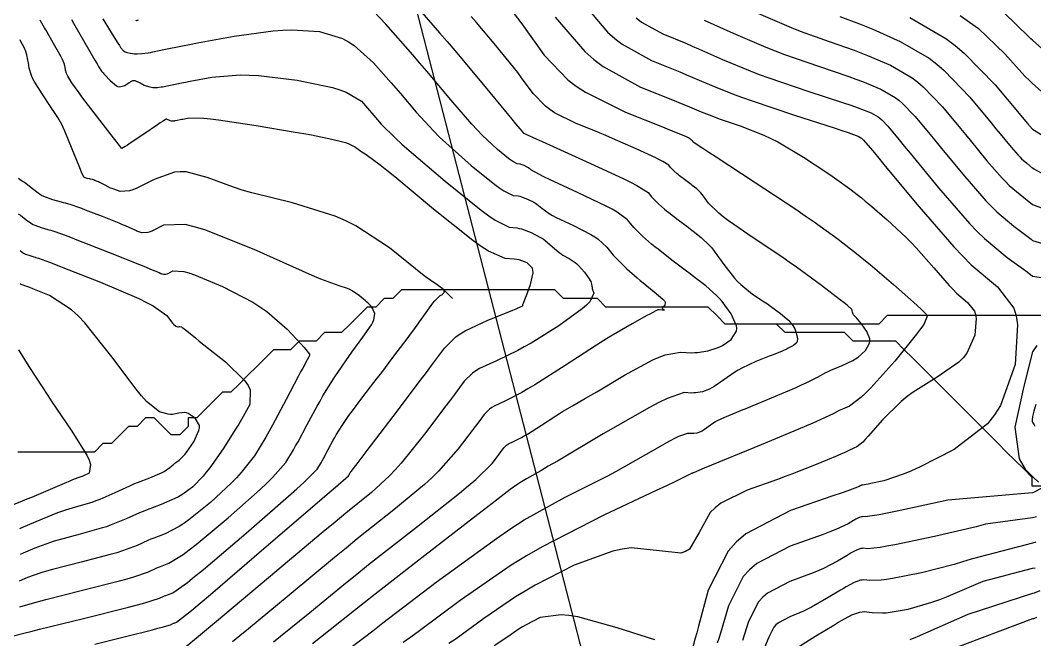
# Model space of a CAD drawing. Header units: metres. Extents: x 837117 to 838479, y 1189012 to 1191015.
# Drawn here: x 837881.3 to 838000.2, y 1190860.8 to 1190933.5 of the extents above; entities that cross this region are included whole.
import ezdxf

# ---------------------------------------------------------------- set-up
doc = ezdxf.new("R2010")
doc.units = ezdxf.units.M
doc.header["$LTSCALE"] = 0.3
for name, color, linetype in [('CORREDORVIA', 70, 'Continuous'), ('COTAS 10', 1, 'Continuous'), ('COTAS INT', 252, 'Continuous'), ('DRENAJE', 5, 'Continuous')]:
    doc.layers.add(name, color=color, linetype=linetype)

msp = doc.modelspace()

# ---------------------------------------------------------------- linework, layer by layer
at = {"layer": 'CORREDORVIA'}
msp.add_lwpolyline([(837910.68, 1191000.96), (838157.03, 1190996.19), (838237.17, 1190821.34), (838237, 1190602.88), (838240.03, 1190437.2), (838223.54, 1190366.27), (838212.2, 1190288.92), (838221.4, 1189997.88), (837954.54, 1189509.17), (837751.16, 1189231.38), (837593.19, 1189234.4), (837744.49, 1189686.61), (837750.28, 1189933.97), (837723.62, 1190051.52), (837726.09, 1190134.48), (837885.38, 1190229.43), (837983.18, 1190344.12), (837817.55, 1190502.19), (837798.03, 1190660.17), (837963.57, 1190795.98)], close=True, dxfattribs=at)
at = {"layer": 'COTAS 10'}
for points in [[(837938.49, 1190935.15), (837939.86, 1190933.39), (837940.3, 1190932.79), (837940.78, 1190932.14), (837942.72, 1190929.38), (837945.48, 1190926.49), (837946.46, 1190925.75), (837947.55, 1190925.04), (837952.25, 1190922.72), (837956.58, 1190920.98), (837957.43, 1190920.64), (837958.13, 1190920.36), (837959.38, 1190919.85), (837959.6, 1190919.75), (837959.64, 1190919.73), (837959.68, 1190919.71), (837959.74, 1190919.66), (837959.77, 1190919.64), (837959.77, 1190919.63), (837959.78, 1190919.63), (837959.81, 1190919.6), (837959.84, 1190919.57), (837959.85, 1190919.56), (837959.87, 1190919.55), (837959.92, 1190919.5), (837959.98, 1190919.46), (837960, 1190919.45), (837960.01, 1190919.44), (837960.06, 1190919.4), (837960.1, 1190919.36), (837960.12, 1190919.34), (837960.13, 1190919.32), (837960.19, 1190919.24), (837961.32, 1190918.47), (837962.01, 1190918.01), (837962.87, 1190917.45), (837967.34, 1190914.54), (837972.22, 1190911.32), (837973.34, 1190910.56), (837974.36, 1190909.86), (837977.2, 1190907.82), (837979.53, 1190905.99), (837980.22, 1190905.43), (837980.93, 1190904.84), (837983.67, 1190902.5), (837986.03, 1190900.42), (837986.5, 1190899.99), (837986.89, 1190899.63), (837987.66, 1190898.84), (837987.22, 1190897.8), (837986.86, 1190897.28), (837986.39, 1190896.65), (837983.82, 1190893.52), (837981.02, 1190890.39), (837980.41, 1190889.76), (837979.87, 1190889.24), (837978.51, 1190888.22), (837977.69, 1190887.88), (837977.49, 1190887.79), (837977.3, 1190887.7), (837976.7, 1190887.37), (837975.07, 1190886.61), (837974.23, 1190886.25), (837973.22, 1190885.82), (837968.17, 1190883.7), (837961.49, 1190880.94), (837960.24, 1190880.42), (837960.19, 1190880.4), (837960.17, 1190880.39), (837960.16, 1190880.39), (837960.12, 1190880.36), (837960.08, 1190880.33), (837960.08, 1190880.33), (837960.07, 1190880.32), (837960.04, 1190880.31), (837960.01, 1190880.31), (837960.01, 1190880.31), (837960, 1190880.31), (837959.97, 1190880.31), (837959.91, 1190880.29), (837959.88, 1190880.27), (837959.85, 1190880.25), (837959.67, 1190880.16), (837958.02, 1190879.36), (837957.05, 1190878.9), (837955.86, 1190878.34), (837949.71, 1190875.45), (837942.5, 1190871.74), (837940.64, 1190870.67), (837938.84, 1190869.57), (837932.86, 1190865.45), (837928.1, 1190861.88), (837927.08, 1190861.13), (837926.19, 1190860.5)], [(837966.13, 1190935.03), (837970.58, 1190933.09), (837971.69, 1190932.64), (837972.75, 1190932.22), (837976.13, 1190931), (837979.08, 1190929.97), (837979.87, 1190929.67), (837980.64, 1190929.37), (837983.34, 1190928.21), (837985.86, 1190926.73), (837986.53, 1190926.22), (837987.18, 1190925.67), (837989.43, 1190923.34), (837991.54, 1190920.78), (837992.11, 1190920.09), (837992.67, 1190919.41), (837994.64, 1190917.01), (837996.41, 1190914.98), (837996.85, 1190914.53), (837997.26, 1190914.12), (837998.55, 1190913.04), (838000, 1190911.87), (838004.07, 1190910.37)], [(837887.28, 1190933.56), (837887.53, 1190933.13), (837890.04, 1190928.81), (837890.28, 1190928.39), (837890.47, 1190928.06), (837890.79, 1190927.52), (837890.8, 1190927.5), (837890.8, 1190927.5), (837890.8, 1190927.49), (837890.81, 1190927.49), (837890.81, 1190927.48), (837890.82, 1190927.48), (837890.83, 1190927.49), (837890.84, 1190927.48), (837890.84, 1190927.48), (837890.99, 1190927.31), (837891.08, 1190927.21), (837891.2, 1190927.08), (837891.81, 1190926.4), (837892.55, 1190925.8), (837892.74, 1190925.72), (837892.92, 1190925.68), (837893.55, 1190925.84), (837894.05, 1190926.17), (837894.16, 1190926.24), (837894.25, 1190926.3), (837894.49, 1190926.42), (837894.7, 1190926.41), (837894.79, 1190926.39), (837894.89, 1190926.35), (837895.33, 1190926.13), (837895.81, 1190925.88), (837895.94, 1190925.83), (837896.06, 1190925.78), (837896.46, 1190925.67), (837896.83, 1190925.61), (837896.93, 1190925.6), (837897.03, 1190925.6), (837897.38, 1190925.61), (837897.81, 1190925.67), (837897.97, 1190925.69), (837898.15, 1190925.73), (837898.9, 1190925.88), (837900.17, 1190926.14), (837900.66, 1190926.23), (837901.22, 1190926.34), (837903.74, 1190926.8), (837907.05, 1190927.07), (837908.11, 1190927.05), (837909.22, 1190927), (837913.74, 1190926.46), (837917.88, 1190925.59), (837918.75, 1190925.33), (837919.51, 1190925.06), (837921.28, 1190924), (837922.24, 1190922.89), (837922.5, 1190922.59), (837922.75, 1190922.3), (837923.61, 1190921.28), (837925.27, 1190919.65), (837926.02, 1190918.97), (837926.89, 1190918.2), (837931.11, 1190914.6), (837935.33, 1190911.21), (837936.21, 1190910.56), (837936.96, 1190910.04), (837938.61, 1190909.23), (837939.52, 1190909.15), (837939.79, 1190909.08), (837940.07, 1190909.01), (837941.19, 1190908.59), (837942.3, 1190908.02), (837942.58, 1190907.84), (837942.84, 1190907.66), (837943.71, 1190906.93), (837944.49, 1190906.24), (837944.7, 1190906.08), (837944.91, 1190905.94), (837945.63, 1190905.53), (837946.34, 1190905.09), (837946.54, 1190904.92), (837946.73, 1190904.74), (837947.44, 1190903.93), (837947.99, 1190903.15), (837948.1, 1190902.98), (837948.18, 1190902.84), (837948.28, 1190902.54), (837948.3, 1190902.28), (837948.33, 1190902.17), (837948.36, 1190902.04), (837948.55, 1190901.46), (837948.07, 1190900.46), (837947.68, 1190900.07), (837947.18, 1190899.63), (837944.43, 1190897.65), (837941.2, 1190895.63), (837940.39, 1190895.17), (837939.61, 1190894.74), (837937.11, 1190893.56), (837935.15, 1190892.64), (837934.72, 1190892.38), (837934.33, 1190892.11), (837933.34, 1190891.15), (837932.21, 1190889.6), (837931.74, 1190888.97), (837931.2, 1190888.25), (837928.69, 1190884.95), (837925.94, 1190881.54), (837925.25, 1190880.76), (837924.59, 1190880.05), (837922.46, 1190878.1), (837919.44, 1190875.66), (837918.21, 1190874.64), (837916.82, 1190873.49), (837910.39, 1190868.1), (837904.3, 1190862.98), (837903.13, 1190861.99), (837902.17, 1190861.2), (837900.57, 1190859.88)], [(837881.28, 1190906.47), (837881.66, 1190906.18), (837881.78, 1190906.12), (837881.91, 1190906.05), (837882.41, 1190905.88), (837882.89, 1190905.74), (837883.01, 1190905.71), (837883.11, 1190905.68), (837883.43, 1190905.59), (837884.7, 1190905.11), (837885.41, 1190904.83), (837886.28, 1190904.49), (837890.7, 1190902.75), (837895.19, 1190900.84), (837896.1, 1190900.4), (837896.87, 1190899.99), (837898.45, 1190898.85), (837899.01, 1190898.1), (837899.13, 1190897.95), (837899.24, 1190897.83), (837899.54, 1190897.59), (837899.74, 1190897.54), (837899.79, 1190897.53), (837899.83, 1190897.53), (837899.97, 1190897.56), (837900.18, 1190897.52), (837900.26, 1190897.47), (837900.36, 1190897.41), (837900.8, 1190897.05), (837901.82, 1190896.22), (837902.27, 1190895.85), (837902.8, 1190895.43), (837905.34, 1190893.43), (837907.62, 1190891.21), (837907.99, 1190890.66), (837908.24, 1190890.13), (837908.19, 1190888.41), (837907.22, 1190886.67), (837906.9, 1190886.12), (837906.54, 1190885.54), (837905.06, 1190883.21), (837903.5, 1190881), (837903.1, 1190880.49), (837902.72, 1190880.02), (837901.47, 1190878.74), (837900.21, 1190877.82), (837899.82, 1190877.6), (837899.42, 1190877.38), (837897.82, 1190876.7), (837896.15, 1190876.07), (837895.7, 1190875.89), (837895.26, 1190875.71), (837893.7, 1190875), (837891.95, 1190874.29), (837891.38, 1190874.09), (837890.78, 1190873.9), (837888.31, 1190873.22), (837885.84, 1190872.56), (837885.25, 1190872.38), (837884.7, 1190872.21), (837883, 1190871.57), (837881.63, 1190870.99), (837881.28, 1190870.84)], [(838000.38, 1190872.27), (838000, 1190872.17), (837992.77, 1190870.29), (837991.79, 1190869.97), (837990.79, 1190869.66), (837986.95, 1190868.68), (837983.57, 1190868.01), (837982.86, 1190867.89), (837982.25, 1190867.81), (837980.9, 1190867.78), (837980.19, 1190867.84), (837980, 1190867.83), (837979.8, 1190867.8), (837979.08, 1190867.55), (837978.15, 1190867.05), (837977.82, 1190866.86), (837977.45, 1190866.64), (837975.84, 1190865.66), (837974.06, 1190864.64), (837973.59, 1190864.4), (837973.12, 1190864.18), (837971.51, 1190863.52), (837970.18, 1190862.83), (837969.9, 1190862.59), (837969.65, 1190862.32), (837969.06, 1190861.15), (837968.56, 1190859.91)]]:
    msp.add_lwpolyline(points, dxfattribs=at)
at = {"layer": 'COTAS INT'}
for points in [[(837910.96, 1190860.6), (837911.8, 1190861.24), (837915.22, 1190864.02), (837919.42, 1190867.47), (837920.74, 1190868.53), (837922.13, 1190869.64), (837927.73, 1190874.02), (837932.78, 1190878.01), (837933.82, 1190878.88), (837934.7, 1190879.63), (837936.6, 1190881.49), (837937.35, 1190882.48), (837937.52, 1190882.7), (837937.66, 1190882.89), (837938, 1190883.35), (837938.3, 1190883.64), (837938.41, 1190883.72), (837938.54, 1190883.8), (837939.13, 1190884.08), (837940.05, 1190884.54), (837940.38, 1190884.74), (837940.75, 1190884.96), (837942.39, 1190886.01), (837944.09, 1190887.11), (837944.5, 1190887.36), (837944.88, 1190887.6), (837946.03, 1190888.27), (837947.56, 1190889.15), (837948.18, 1190889.51), (837948.89, 1190889.92), (837952.14, 1190891.85), (837955.47, 1190893.64), (837956.22, 1190893.97), (837956.9, 1190894.23), (837958.72, 1190894.56), (837960.03, 1190894.49), (837960.37, 1190894.5), (837960.71, 1190894.52), (837961.89, 1190894.7), (837963.01, 1190895.06), (837963.31, 1190895.2), (837963.61, 1190895.35), (837964.66, 1190896.06), (837965.28, 1190897.01), (837965.31, 1190897.33), (837965.28, 1190897.66), (837964.66, 1190899.06), (837963.58, 1190900.49), (837963.26, 1190900.85), (837962.93, 1190901.2), (837961.68, 1190902.32), (837960.27, 1190903.4), (837959.84, 1190903.73), (837959.4, 1190904.06), (837957.69, 1190905.36), (837956.07, 1190906.62), (837955.68, 1190906.93), (837955.32, 1190907.23), (837954.26, 1190908.15), (837953.45, 1190908.95), (837953.25, 1190909.16), (837953.06, 1190909.36), (837952.47, 1190910.07), (837951.26, 1190910.98), (837950.69, 1190911.31), (837950, 1190911.68), (837946.64, 1190913.28), (837943.34, 1190914.8), (837942.69, 1190915.11), (837942.15, 1190915.38), (837941.16, 1190915.93), (837940.89, 1190916.16), (837940.8, 1190916.21), (837940.71, 1190916.27), (837940.37, 1190916.45), (837940.02, 1190916.58), (837939.93, 1190916.6), (837939.85, 1190916.62), (837939.57, 1190916.65), (837939.05, 1190916.9), (837938.82, 1190917.06), (837938.55, 1190917.26), (837937.23, 1190918.32), (837935.44, 1190920.01), (837934.86, 1190920.62), (837934.25, 1190921.28), (837931.77, 1190924.16), (837928.96, 1190927.5), (837928.14, 1190928.46), (837927.31, 1190929.42), (837924.16, 1190933.02), (837921.39, 1190936.01)], [(837927.31, 1190935.6), (837930.44, 1190932.02), (837931.33, 1190930.98), (837932.24, 1190929.92), (837935.6, 1190925.9), (837938.39, 1190922.54), (837938.93, 1190921.88), (837939.37, 1190921.35), (837940.12, 1190920.43), (837940.25, 1190920.29), (837940.29, 1190920.26), (837940.34, 1190920.23), (837940.56, 1190920.12), (837941.79, 1190919.57), (837942.49, 1190919.26), (837943.33, 1190918.88), (837947.66, 1190916.93), (837952, 1190914.91), (837952.86, 1190914.48), (837953.57, 1190914.11), (837954.9, 1190913.27), (837955.29, 1190912.79), (837955.42, 1190912.65), (837955.56, 1190912.51), (837956.11, 1190911.97), (837956.83, 1190911.34), (837957.07, 1190911.14), (837957.33, 1190910.93), (837958.44, 1190910.08), (837959.59, 1190909.2), (837959.89, 1190908.97), (837960.18, 1190908.75), (837961.14, 1190908.01), (837962.08, 1190907.11), (837962.37, 1190906.78), (837962.66, 1190906.42), (837963.79, 1190904.85), (837965.03, 1190903.23), (837965.39, 1190902.84), (837965.76, 1190902.48), (837967.15, 1190901.38), (837968.52, 1190900.46), (837968.89, 1190900.21), (837969.24, 1190899.96), (837970.44, 1190899.08), (837971.39, 1190898.28), (837971.58, 1190898.07), (837971.75, 1190897.89), (837972.12, 1190897.28), (837972.27, 1190896.77), (837972.31, 1190896.64), (837972.34, 1190896.52), (837972.41, 1190896.13), (837972.37, 1190895.79), (837972.33, 1190895.71), (837972.27, 1190895.62), (837971.94, 1190895.35), (837971.48, 1190895.09), (837971.34, 1190895.02), (837971.2, 1190894.95), (837970.61, 1190894.69), (837969.77, 1190894.34), (837969.45, 1190894.22), (837969.1, 1190894.07), (837967.55, 1190893.45), (837965.89, 1190892.68), (837965.47, 1190892.45), (837965.07, 1190892.22), (837963.77, 1190891.32), (837962.67, 1190890.53), (837962.39, 1190890.37), (837962.12, 1190890.22), (837961.28, 1190889.9), (837960.48, 1190889.79), (837960.25, 1190889.77), (837960.02, 1190889.76), (837959.14, 1190889.81), (837957.13, 1190889.12), (837956.18, 1190888.66), (837955.07, 1190888.07), (837949.63, 1190884.97), (837944.27, 1190881.79), (837943.2, 1190881.17), (837942.32, 1190880.65), (837940.64, 1190879.7), (837940.04, 1190879.37), (837939.85, 1190879.24), (837939.63, 1190879.09), (837938.74, 1190878.45), (837936.61, 1190876.81), (837935.62, 1190876.04), (837934.44, 1190875.13), (837928.74, 1190870.73), (837922.88, 1190866.17), (837921.6, 1190865.17), (837920.47, 1190864.27), (837917.64, 1190861.99), (837915.54, 1190860.37)], [(837947.41, 1190935.32), (837950.16, 1190932.09), (837951, 1190931.34), (837951.88, 1190930.67), (837955.32, 1190928.77), (837958.63, 1190927.43), (837959.42, 1190927.1), (837960.16, 1190926.79), (837962.37, 1190925.82), (837964.99, 1190924.78), (837965.98, 1190924.42), (837967.09, 1190924.03), (837972.07, 1190922.37), (837976.71, 1190920.86), (837977.61, 1190920.56), (837978.35, 1190920.31), (837979.61, 1190919.85), (837979.77, 1190919.75), (837979.8, 1190919.73), (837979.83, 1190919.71), (837979.92, 1190919.65), (837979.99, 1190919.58), (837980.02, 1190919.56), (837980.05, 1190919.54), (837980.17, 1190919.44), (837981.2, 1190918.22), (837981.81, 1190917.49), (837982.56, 1190916.58), (837986.41, 1190911.91), (837990.75, 1190906.91), (837991.81, 1190905.8), (837992.8, 1190904.81), (837995.86, 1190902.23), (837997.79, 1190899.73), (837998.07, 1190898.8), (837998.24, 1190897.75), (837997.95, 1190893.1), (837996.24, 1190888.31), (837995.52, 1190887.19), (837994.69, 1190886.15), (837990.8, 1190883.13), (837986.74, 1190881.08), (837985.8, 1190880.65), (837984.95, 1190880.29), (837982.54, 1190879.48), (837981.02, 1190879.15), (837980.73, 1190879.09), (837980.49, 1190879.04), (837980.08, 1190878.97), (837980.02, 1190878.98), (837980, 1190878.98), (837979.98, 1190878.98), (837979.92, 1190878.96), (837979.84, 1190878.91), (837979.82, 1190878.9), (837979.79, 1190878.88), (837979.65, 1190878.8), (837978.32, 1190878.3), (837977.54, 1190878.03), (837976.57, 1190877.69), (837971.59, 1190875.97), (837966.37, 1190873.25), (837965.25, 1190872.29), (837964.28, 1190871.23), (837961.95, 1190866.63), (837960.82, 1190862.44), (837960.61, 1190861.64), (837960.43, 1190861), (837960.14, 1190859.97)], [(838003.22, 1190928.25), (838000, 1190931.15), (837999.78, 1190931.32), (837997.88, 1190933.19), (837995.83, 1190935.13)], [(837890.96, 1190933.65), (837891.86, 1190932.17), (837892.72, 1190930.79), (837892.9, 1190930.52), (837893.05, 1190930.29), (837893.38, 1190929.88), (837893.6, 1190929.77), (837893.68, 1190929.75), (837893.78, 1190929.72), (837894.19, 1190929.63), (837894.68, 1190929.56), (837894.82, 1190929.55), (837894.97, 1190929.55), (837895.52, 1190929.57), (837896.27, 1190929.67), (837896.54, 1190929.72), (837896.83, 1190929.77), (837898.13, 1190930.04), (837900.29, 1190930.48), (837901.13, 1190930.64), (837902.07, 1190930.82), (837906.38, 1190931.61), (837910.95, 1190932.24), (837912.07, 1190932.32), (837913.12, 1190932.37), (837916.38, 1190932.17), (837919.08, 1190931.33), (837919.78, 1190930.96), (837920.45, 1190930.53), (837922.72, 1190928.51), (837924.78, 1190926.16), (837925.32, 1190925.52), (837925.85, 1190924.9), (837927.69, 1190922.72), (837929.76, 1190920.46), (837930.44, 1190919.79), (837931.17, 1190919.11), (837934.17, 1190916.46), (837936.94, 1190914.23), (837937.51, 1190913.81), (837938, 1190913.47), (837939.09, 1190912.94), (837939.68, 1190912.88), (837939.86, 1190912.84), (837940.05, 1190912.79), (837940.78, 1190912.52), (837941.51, 1190912.14), (837941.69, 1190912.03), (837941.87, 1190911.91), (837942.44, 1190911.43), (837943.32, 1190910.81), (837943.69, 1190910.6), (837944.12, 1190910.37), (837946.14, 1190909.41), (837948.19, 1190908.36), (837948.64, 1190908.09), (837949.03, 1190907.82), (837950.05, 1190906.88), (837950.82, 1190905.94), (837951.07, 1190905.66), (837951.34, 1190905.39), (837952.41, 1190904.34), (837953.61, 1190903.27), (837953.96, 1190902.97), (837954.31, 1190902.68), (837955.63, 1190901.64), (837956.65, 1190900.77), (837956.81, 1190900.58), (837956.91, 1190900.42), (837956.86, 1190900.02), (837956.59, 1190899.81), (837956.56, 1190899.76), (837956.56, 1190899.71), (837956.7, 1190899.58), (837956.84, 1190899.5), (837956.84, 1190899.49), (837956.81, 1190899.48), (837956.54, 1190899.49), (837956.2, 1190899.51), (837956.12, 1190899.51), (837956.06, 1190899.51), (837955.89, 1190899.46), (837955.38, 1190899.18), (837955.11, 1190899.03), (837954.77, 1190898.84), (837953.04, 1190897.89), (837950.55, 1190896.43), (837949.72, 1190895.92), (837948.84, 1190895.37), (837945.17, 1190892.99), (837941.63, 1190890.72), (837940.82, 1190890.24), (837940.1, 1190889.82), (837938.12, 1190888.82), (837936.85, 1190888.22), (837936.57, 1190888.05), (837936.32, 1190887.88), (837935.67, 1190887.25), (837934.93, 1190886.24), (837934.63, 1190885.83), (837934.28, 1190885.37), (837932.65, 1190883.22), (837930.32, 1190880.59), (837929.54, 1190879.82), (837928.69, 1190879.03), (837925.1, 1190876.06), (837920.78, 1190872.65), (837919.48, 1190871.59), (837918.12, 1190870.48), (837912.81, 1190866.06), (837908.05, 1190862.11), (837907.04, 1190861.29), (837906.17, 1190860.6)], [(837895.09, 1190933.49), (837895.04, 1190933.47), (837895, 1190933.45), (837894.91, 1190933.42), (837894.84, 1190933.5)], [(837920.1, 1190859.98), (837921.65, 1190861.15), (837922.61, 1190861.89), (837923.81, 1190862.8), (837930.07, 1190867.57), (837937.12, 1190872.72), (837938.81, 1190873.86), (837940.39, 1190874.89), (837945.17, 1190877.57), (837949.09, 1190879.5), (837950.12, 1190880.03), (837951.14, 1190880.58), (837954.65, 1190882.56), (837957.46, 1190884.16), (837958.03, 1190884.47), (837958.52, 1190884.71), (837959.56, 1190885.06), (837960.01, 1190885.04), (837960.13, 1190885.04), (837960.25, 1190885.05), (837960.66, 1190885.11), (837961.1, 1190885.27), (837961.23, 1190885.35), (837961.38, 1190885.43), (837961.95, 1190885.84), (837962.62, 1190886.3), (837962.82, 1190886.42), (837963.04, 1190886.54), (837963.9, 1190886.93), (837965.3, 1190887.51), (837965.85, 1190887.74), (837966.49, 1190888), (837969.39, 1190889.2), (837972.28, 1190890.43), (837972.9, 1190890.71), (837973.45, 1190890.96), (837974.78, 1190891.64), (837975.73, 1190892.16), (837976.03, 1190892.3), (837976.35, 1190892.45), (837977.65, 1190892.98), (837978.93, 1190893.59), (837979.24, 1190893.77), (837979.53, 1190893.97), (837980.39, 1190894.77), (837980.86, 1190895.63), (837980.9, 1190895.87), (837980.9, 1190896.11), (837980.55, 1190897), (837979.99, 1190897.78), (837979.86, 1190897.96), (837979.73, 1190898.12), (837979.33, 1190898.57), (837979.06, 1190898.87), (837979, 1190898.95), (837978.95, 1190899.02), (837978.87, 1190899.24), (837978.84, 1190899.41), (837978.83, 1190899.45), (837978.83, 1190899.48), (837978.8, 1190899.58), (837978.23, 1190900.06), (837977.89, 1190900.34), (837977.46, 1190900.67), (837975.23, 1190902.38), (837972.32, 1190904.51), (837971.46, 1190905.12), (837970.59, 1190905.73), (837967.24, 1190907.96), (837964.32, 1190909.96), (837963.7, 1190910.43), (837963.18, 1190910.85), (837961.99, 1190912.05), (837961.4, 1190912.87), (837961.24, 1190913.06), (837961.09, 1190913.23), (837960.6, 1190913.71), (837960.09, 1190914.09), (837959.94, 1190914.21), (837959.79, 1190914.33), (837959.18, 1190914.79), (837958.6, 1190915.24), (837958.46, 1190915.35), (837958.33, 1190915.46), (837957.96, 1190915.78), (837957.67, 1190916.07), (837957.6, 1190916.14), (837957.53, 1190916.21), (837957.32, 1190916.47), (837956.63, 1190916.91), (837956.25, 1190917.1), (837955.8, 1190917.33), (837953.52, 1190918.39), (837950.73, 1190919.62), (837949.96, 1190919.95), (837949.19, 1190920.28), (837946.4, 1190921.42), (837943.94, 1190922.64), (837943.38, 1190923), (837942.86, 1190923.39), (837941.42, 1190924.91), (837940.07, 1190926.75), (837939.62, 1190927.34), (837939.12, 1190927.97), (837937.04, 1190930.53), (837934.78, 1190933.22), (837934.17, 1190933.94)], [(837944.02, 1190933.86), (837947.47, 1190929.83), (837948.53, 1190928.9), (837949.64, 1190928.05), (837954.02, 1190925.65), (837957.96, 1190924.06), (837958.79, 1190923.73), (837959.5, 1190923.44), (837961.12, 1190922.75), (837962.36, 1190922.26), (837962.83, 1190922.09), (837963.35, 1190921.9), (837965.7, 1190921.12), (837968.49, 1190920.02), (837969.29, 1190919.63), (837970.1, 1190919.21), (837973.14, 1190917.41), (837975.87, 1190915.62), (837976.49, 1190915.2), (837977.05, 1190914.82), (837978.56, 1190913.73), (837979.92, 1190912.65), (837980.37, 1190912.27), (837980.86, 1190911.86), (837982.93, 1190910.09), (837985.17, 1190908.01), (837985.76, 1190907.41), (837986.35, 1190906.79), (837988.4, 1190904.45), (837990.22, 1190902.36), (837990.67, 1190901.89), (837991.08, 1190901.48), (837992.36, 1190900.4), (837993.17, 1190899.35), (837993.29, 1190898.96), (837993.36, 1190898.52), (837993.23, 1190896.57), (837992.3, 1190894.46), (837991.86, 1190893.91), (837991.34, 1190893.39), (837988.82, 1190891.64), (837985.98, 1190889.88), (837985.27, 1190889.35), (837984.59, 1190888.79), (837982.4, 1190886.61), (837980.72, 1190884.71), (837980.37, 1190884.33), (837980.07, 1190884.02), (837979.38, 1190883.45), (837979.03, 1190883.31), (837978.94, 1190883.27), (837978.86, 1190883.23), (837978.61, 1190883.1), (837977.89, 1190882.76), (837977.52, 1190882.6), (837977.06, 1190882.41), (837974.8, 1190881.46), (837971.85, 1190880.29), (837970.96, 1190879.96), (837970.06, 1190879.62), (837966.53, 1190878.37), (837963.42, 1190876.83), (837962.76, 1190876.31), (837962.19, 1190875.75), (837960.9, 1190873.39), (837959.76, 1190871.46), (837959.29, 1190871.18), (837958.75, 1190871), (837956.25, 1190871.27), (837952.93, 1190871.6), (837951.88, 1190871.46), (837950.77, 1190871.23), (837946.25, 1190869.57), (837941.65, 1190867.22), (837940.47, 1190866.54), (837939.35, 1190865.86), (837935.65, 1190863.32), (837932.4, 1190860.95), (837931.55, 1190860.38)], [(837953.5, 1190933.75), (837954.14, 1190933.26), (837956.62, 1190931.89), (837959.31, 1190930.78), (837960.06, 1190930.46), (837960.82, 1190930.14), (837963.62, 1190928.89), (837966.88, 1190927.54), (837967.94, 1190927.14), (837969.05, 1190926.73), (837973.62, 1190925.18), (837977.8, 1190923.8), (837978.67, 1190923.51), (837979.42, 1190923.25), (837981.07, 1190922.62), (837981.87, 1190922.15), (837982.09, 1190921.99), (837982.3, 1190921.81), (837983.02, 1190921.07), (837984.35, 1190919.45), (837984.94, 1190918.73), (837985.64, 1190917.89), (837988.96, 1190913.85), (837992.61, 1190909.66), (837993.51, 1190908.72), (837994.35, 1190907.89), (837997.01, 1190905.66), (837999.19, 1190904.1), (837999.74, 1190903.68), (838000, 1190903.48), (838004.69, 1190902.77)], [(837977.38, 1190933.91), (837979.71, 1190933.06), (837980.46, 1190932.75), (837981.25, 1190932.43), (837984.47, 1190931), (837987.85, 1190929.02), (837988.75, 1190928.34), (837989.63, 1190927.6), (837992.64, 1190924.47), (837995.14, 1190921.44), (837995.7, 1190920.77), (837996.19, 1190920.17), (837997.49, 1190918.6), (837998.32, 1190917.65), (837998.52, 1190917.43), (837998.71, 1190917.24), (837999.32, 1190916.73), (838000, 1190916.14)], [(837985.61, 1190933.79), (837989.81, 1190931.35), (837990.91, 1190930.53), (837991.98, 1190929.64), (837995.61, 1190925.9), (837998.41, 1190922.53), (837998.95, 1190921.89), (837999.4, 1190921.36), (838000, 1190920.71), (838007.51, 1190916.08)], [(837991.49, 1190934.03), (837992.61, 1190933.27), (837993.66, 1190932.5), (837996.74, 1190929.54), (837999.09, 1190926.93), (837999.67, 1190926.37), (838000, 1190926.08), (838005.09, 1190921.54)], [(837890.01, 1190860.33), (837893.61, 1190861.22), (837896.79, 1190862.01), (837897.41, 1190862.18), (837897.93, 1190862.31), (837898.91, 1190862.6), (837899.18, 1190862.73), (837899.25, 1190862.76), (837899.33, 1190862.79), (837899.62, 1190862.9), (837901.37, 1190864.28), (837902.37, 1190865.12), (837903.59, 1190866.15), (837909.86, 1190871.52), (837916.08, 1190876.87), (837917.27, 1190877.89), (837918.23, 1190878.72), (837919.76, 1190880.05), (837919.79, 1190880.1), (837919.8, 1190880.11), (837919.81, 1190880.13), (837919.84, 1190880.19), (837919.88, 1190880.26), (837919.89, 1190880.28), (837919.9, 1190880.3), (837919.94, 1190880.36), (837919.99, 1190880.44), (837920.02, 1190880.48), (837920.09, 1190880.57), (837920.89, 1190881.62), (837921.95, 1190883.02), (837925, 1190887.02), (837928.22, 1190891.27), (837928.92, 1190892.19), (837929.52, 1190893.01), (837931.01, 1190895.04), (837932.35, 1190896.35), (837932.87, 1190896.7), (837933.46, 1190897.05), (837936.1, 1190898.3), (837938.57, 1190899.3), (837939.05, 1190899.5), (837939.44, 1190899.66), (837940.11, 1190899.94), (837940.18, 1190899.99), (837940.19, 1190900), (837940.2, 1190900.01), (837940.21, 1190900.04), (837940.21, 1190900.06), (837940.21, 1190900.06), (837940.21, 1190900.07), (837940.21, 1190900.11), (837940.23, 1190900.17), (837940.24, 1190900.19), (837940.25, 1190900.21), (837940.29, 1190900.32), (837940.45, 1190900.74), (837940.53, 1190900.95), (837940.63, 1190901.21), (837941.12, 1190902.51), (837941.42, 1190903.87), (837941.4, 1190904.16), (837941.33, 1190904.42), (837940.72, 1190905.05), (837939.78, 1190905.37), (837939.5, 1190905.43), (837939.21, 1190905.47), (837938.14, 1190905.53), (837936.17, 1190906.4), (837935.32, 1190906.96), (837934.34, 1190907.66), (837929.73, 1190911.34), (837925.19, 1190915.11), (837924.27, 1190915.86), (837923.48, 1190916.49), (837921.84, 1190917.72), (837921.21, 1190918.11), (837921.05, 1190918.21), (837920.91, 1190918.31), (837920.47, 1190918.64), (837919.84, 1190918.96), (837919.58, 1190919.05), (837919.27, 1190919.15), (837917.83, 1190919.51), (837915.43, 1190919.99), (837914.52, 1190920.15), (837913.5, 1190920.33), (837908.93, 1190921.1), (837904.52, 1190921.76), (837903.6, 1190921.87), (837902.82, 1190921.95), (837901.1, 1190922), (837900.36, 1190921.86), (837900.19, 1190921.83), (837900.05, 1190921.8), (837899.68, 1190921.73), (837899.46, 1190921.68), (837899.41, 1190921.67), (837899.36, 1190921.66), (837899.23, 1190921.65), (837899.13, 1190921.64), (837899.07, 1190921.65), (837898.96, 1190921.66), (837898.84, 1190921.7), (837898.81, 1190921.71), (837898.77, 1190921.73), (837898.63, 1190921.8), (837898.5, 1190921.86), (837898.47, 1190921.87), (837898.45, 1190921.88), (837898.38, 1190921.88), (837897.96, 1190921.6), (837897.7, 1190921.44), (837897.39, 1190921.23), (837895.78, 1190920.14), (837894.16, 1190919.06), (837893.85, 1190918.85), (837893.6, 1190918.69), (837893.19, 1190918.45), (837892.78, 1190918.98), (837892.52, 1190919.3), (837892.21, 1190919.7), (837890.6, 1190921.77), (837888.88, 1190924.01), (837888.5, 1190924.51), (837888.17, 1190924.96), (837887.33, 1190926.16), (837886.87, 1190926.91), (837886.78, 1190927.08), (837886.71, 1190927.23), (837886.57, 1190927.65), (837886.53, 1190927.97), (837886.52, 1190928.05), (837886.5, 1190928.13), (837886.44, 1190928.42), (837886.2, 1190928.95), (837886.08, 1190929.19), (837885.94, 1190929.46), (837885.19, 1190930.77), (837884.43, 1190932.08), (837884.27, 1190932.36), (837884.13, 1190932.6), (837883.82, 1190933.14), (837883.66, 1190933.42), (837883.62, 1190933.48)], [(837961.49, 1190933.49), (837964.87, 1190931.96), (837968.73, 1190930.31), (837969.81, 1190929.89), (837970.9, 1190929.47), (837974.88, 1190928.09), (837978.44, 1190926.89), (837979.27, 1190926.59), (837980.03, 1190926.31), (837982.2, 1190925.42), (837983.87, 1190924.44), (837984.31, 1190924.11), (837984.74, 1190923.74), (837986.22, 1190922.2), (837987.95, 1190920.11), (837988.53, 1190919.41), (837989.16, 1190918.65), (837991.8, 1190915.43), (837994.51, 1190912.32), (837995.18, 1190911.63), (837995.81, 1190911), (837997.78, 1190909.35), (837999.83, 1190907.8), (838000, 1190907.65), (838005.47, 1190906.01)], [(837880.32, 1190861.24), (837881.7, 1190861.6), (837882.51, 1190861.81), (837883.52, 1190862.06), (837888.69, 1190863.34), (837893.96, 1190864.66), (837895.01, 1190864.94), (837895.89, 1190865.17), (837897.6, 1190865.7), (837898.2, 1190865.97), (837898.36, 1190866.04), (837898.54, 1190866.11), (837899.17, 1190866.35), (837900.88, 1190867.56), (837901.73, 1190868.24), (837902.75, 1190869.07), (837907.77, 1190873.32), (837912.74, 1190877.66), (837913.73, 1190878.54), (837914.55, 1190879.29), (837916.08, 1190880.84), (837916.55, 1190881.59), (837916.69, 1190881.83), (837916.83, 1190882.09), (837917.38, 1190883.13), (837917.99, 1190884.25), (837918.16, 1190884.55), (837918.34, 1190884.86), (837919.02, 1190885.95), (837919.82, 1190887.12), (837920.08, 1190887.48), (837920.35, 1190887.85), (837921.46, 1190889.32), (837922.76, 1190891), (837923.15, 1190891.51), (837923.55, 1190892.03), (837925.1, 1190894.07), (837926.64, 1190896.12), (837927.04, 1190896.66), (837927.42, 1190897.18), (837928.68, 1190898.94), (837929.68, 1190900.3), (837929.89, 1190900.57), (837930.08, 1190900.79), (837930.54, 1190901.21), (837930.79, 1190901.34), (837930.84, 1190901.39), (837930.89, 1190901.43), (837931.02, 1190901.61), (837930.94, 1190901.85), (837930.86, 1190901.94), (837930.75, 1190902.03), (837930.15, 1190902.44), (837928.82, 1190903.38), (837928.26, 1190903.81), (837927.61, 1190904.32), (837924.57, 1190906.78), (837920.65, 1190909.38), (837919.45, 1190909.98), (837918.19, 1190910.52), (837913.2, 1190912.06), (837908.44, 1190913.25), (837907.31, 1190913.57), (837906.27, 1190913.89), (837903.21, 1190915.05), (837900.73, 1190915.7), (837900.05, 1190915.72), (837899.38, 1190915.65), (837897, 1190914.81), (837894.96, 1190913.79), (837894.5, 1190913.61), (837894.09, 1190913.48), (837893.01, 1190913.41), (837892.26, 1190913.66), (837892.06, 1190913.74), (837891.87, 1190913.81), (837891.22, 1190914.13), (837890.68, 1190914.41), (837890.57, 1190914.47), (837890.47, 1190914.52), (837890.23, 1190914.63), (837890.07, 1190914.69), (837890.02, 1190914.71), (837889.97, 1190914.72), (837889.74, 1190914.79), (837889.5, 1190914.86), (837889.43, 1190914.88), (837889.36, 1190914.89), (837889.13, 1190914.94), (837888.92, 1190914.99), (837888.88, 1190915.01), (837888.83, 1190915.03), (837888.73, 1190915.1), (837888.47, 1190915.66), (837888.34, 1190915.98), (837888.18, 1190916.37), (837887.38, 1190918.38), (837886.52, 1190920.46), (837886.33, 1190920.89), (837886.16, 1190921.26), (837885.7, 1190922.09), (837885.21, 1190922.77), (837885.02, 1190923.05), (837884.81, 1190923.37), (837883.83, 1190924.84), (837882.92, 1190926.35), (837882.73, 1190926.7), (837882.58, 1190927.01), (837882.31, 1190927.86), (837882.23, 1190928.49), (837882.2, 1190928.66), (837882.17, 1190928.82), (837882.04, 1190929.41), (837881.88, 1190929.95), (837881.83, 1190930.08), (837881.78, 1190930.22), (837881.56, 1190930.65), (837881.32, 1190931.06), (837881.26, 1190931.18)], [(838001.05, 1190915.56), (838000.18, 1190916.02), (838000, 1190916.12)], [(837881.22, 1190864.69), (837882.7, 1190865.14), (837883.43, 1190865.33), (837884.29, 1190865.56), (837888.56, 1190866.63), (837892.9, 1190867.74), (837893.8, 1190867.99), (837894.58, 1190868.21), (837896.3, 1190868.8), (837897.22, 1190869.22), (837897.48, 1190869.33), (837897.74, 1190869.43), (837898.72, 1190869.8), (837900.4, 1190870.83), (837901.1, 1190871.36), (837901.9, 1190871.99), (837905.67, 1190875.13), (837909.4, 1190878.45), (837910.19, 1190879.19), (837910.86, 1190879.86), (837912.41, 1190881.63), (837913.31, 1190883.09), (837913.57, 1190883.56), (837913.85, 1190884.05), (837914.92, 1190886.06), (837916.1, 1190888.23), (837916.44, 1190888.83), (837916.78, 1190889.42), (837918.1, 1190891.53), (837919.45, 1190893.54), (837919.81, 1190894.06), (837920.18, 1190894.57), (837921.47, 1190896.31), (837922.46, 1190897.75), (837922.64, 1190898.06), (837922.76, 1190898.34), (837922.86, 1190899.08), (837922.66, 1190899.53), (837922.61, 1190899.64), (837922.56, 1190899.74), (837922.36, 1190900.02), (837922.03, 1190900.34), (837921.9, 1190900.46), (837921.75, 1190900.59), (837921.05, 1190901.18), (837920.19, 1190901.76), (837919.93, 1190901.9), (837919.67, 1190902.02), (837918.69, 1190902.33), (837916.53, 1190903.13), (837915.53, 1190903.54), (837914.36, 1190904.05), (837908.69, 1190906.58), (837902.92, 1190908.9), (837901.69, 1190909.27), (837900.62, 1190909.52), (837898.09, 1190909.44), (837896.79, 1190908.79), (837896.5, 1190908.68), (837896.23, 1190908.6), (837895.54, 1190908.55), (837895.06, 1190908.71), (837894.94, 1190908.76), (837894.82, 1190908.81), (837894.4, 1190909.01), (837893.62, 1190909.36), (837893.27, 1190909.51), (837892.87, 1190909.68), (837890.92, 1190910.46), (837888.94, 1190911.23), (837888.52, 1190911.39), (837888.15, 1190911.53), (837887.25, 1190911.84), (837886.59, 1190912.03), (837886.36, 1190912.09), (837886.12, 1190912.16), (837885.1, 1190912.44), (837884.04, 1190912.82), (837883.77, 1190912.95), (837883.52, 1190913.09), (837882.71, 1190913.7), (837881.76, 1190914.45), (837881.43, 1190914.67), (837881.06, 1190914.91)], [(837881.05, 1190910.8), (837881.3, 1190910.63), (837881.99, 1190910.09), (837882.59, 1190909.64), (837882.78, 1190909.53), (837882.97, 1190909.44), (837883.75, 1190909.16), (837884.51, 1190908.95), (837884.68, 1190908.9), (837884.85, 1190908.86), (837885.34, 1190908.72), (837886.55, 1190908.27), (837887.17, 1190908.03), (837887.91, 1190907.74), (837891.61, 1190906.29), (837895.27, 1190904.83), (837895.98, 1190904.55), (837896.56, 1190904.31), (837897.58, 1190903.89), (837897.76, 1190903.8), (837897.81, 1190903.78), (837897.87, 1190903.76), (837898.08, 1190903.69), (837898.37, 1190903.71), (837898.49, 1190903.75), (837898.61, 1190903.8), (837899.17, 1190904.08), (837900.46, 1190904.02), (837901.04, 1190903.86), (837901.72, 1190903.63), (837905, 1190902.27), (837908.54, 1190900.42), (837909.39, 1190899.88), (837910.19, 1190899.33), (837912.58, 1190897.26), (837914.21, 1190895.51), (837914.52, 1190895.16), (837914.78, 1190894.88), (837915.21, 1190894.34), (837915.19, 1190894.15), (837915.17, 1190894.08), (837915.13, 1190894), (837914.93, 1190893.65), (837914.4, 1190892.7), (837914.15, 1190892.24), (837913.86, 1190891.69), (837912.46, 1190889), (837910.87, 1190886.01), (837910.46, 1190885.28), (837910.06, 1190884.59), (837908.73, 1190882.42), (837907.18, 1190880.43), (837906.64, 1190879.84), (837906.06, 1190879.24), (837903.57, 1190876.93), (837901.06, 1190874.91), (837900.46, 1190874.48), (837899.91, 1190874.11), (837898.27, 1190873.25), (837896.94, 1190872.75), (837896.59, 1190872.61), (837896.24, 1190872.46), (837895, 1190871.9), (837893.26, 1190871.25), (837892.59, 1190871.04), (837891.84, 1190870.82), (837888.44, 1190869.93), (837885.07, 1190869.06), (837884.34, 1190868.86), (837883.7, 1190868.67), (837882.11, 1190868.13), (837881.15, 1190867.72)], [(837881.22, 1190873.89), (837881.66, 1190874.07), (837882.12, 1190874.26), (837883.9, 1190875.02), (837885.69, 1190875.74), (837886.16, 1190875.91), (837886.62, 1190876.07), (837888.18, 1190876.52), (837889.72, 1190876.98), (837890.18, 1190877.15), (837890.64, 1190877.32), (837892.4, 1190878.1), (837894.14, 1190878.9), (837894.59, 1190879.1), (837895.02, 1190879.28), (837896.47, 1190879.84), (837897.66, 1190880.31), (837897.93, 1190880.44), (837898.17, 1190880.57), (837898.82, 1190881.02), (837899.28, 1190881.43), (837899.4, 1190881.53), (837899.52, 1190881.62), (837899.93, 1190881.91), (837900.43, 1190882.4), (837900.61, 1190882.61), (837900.8, 1190882.86), (837901.64, 1190884.06), (837902.24, 1190885.36), (837902.29, 1190885.67), (837902.28, 1190885.96), (837901.78, 1190886.83), (837900.98, 1190887.37), (837900.77, 1190887.45), (837900.56, 1190887.5), (837899.87, 1190887.4), (837899.13, 1190887.24), (837898.89, 1190887.25), (837898.64, 1190887.27), (837897.62, 1190887.55), (837896.09, 1190888.79), (837895.51, 1190889.43), (837894.87, 1190890.2), (837892, 1190894.03), (837888.87, 1190897.98), (837888.07, 1190898.81), (837887.3, 1190899.53), (837884.72, 1190901.21), (837882.77, 1190901.98), (837882.39, 1190902.13), (837882.07, 1190902.25), (837881.51, 1190902.47), (837881.37, 1190902.51), (837881.33, 1190902.52), (837881.28, 1190902.53)], [(837881.09, 1190894.83), (837882.28, 1190892.89), (837883.91, 1190890.37), (837884.44, 1190889.58), (837884.99, 1190888.75), (837887.25, 1190885.43), (837889.07, 1190882.48), (837889.35, 1190881.88), (837889.53, 1190881.38), (837889.38, 1190880.38), (837888.69, 1190880.06), (837888.54, 1190879.99), (837888.4, 1190879.93), (837888.05, 1190879.81), (837887.4, 1190879.57), (837887.08, 1190879.44), (837886.69, 1190879.27), (837884.79, 1190878.46), (837882.61, 1190877.53), (837882.04, 1190877.3), (837881.5, 1190877.08), (837879.67, 1190876.35)], [(838000.49, 1190895.35), (838000, 1190894.61), (837998.97, 1190890.59), (837997.9, 1190885.76), (837998.4, 1190882.06), (837999.11, 1190880.85), (838000, 1190879.98), (838000.07, 1190879.88), (838000.7, 1190879.3)], [(838000.36, 1190888.44), (838000.13, 1190887.65), (838000, 1190887), (837999.95, 1190886.62), (837999.96, 1190886.42), (838000, 1190886.35), (838000.02, 1190886.26), (838000.16, 1190886.02), (838000.22, 1190885.95), (838000.27, 1190885.87)], [(838000.98, 1190878.55), (838000.18, 1190878.12), (838000, 1190878.07), (837990.06, 1190877.2), (837984.11, 1190875.93), (837982.95, 1190875.69), (837982.01, 1190875.5), (837980.35, 1190875.24), (837980.08, 1190875.27), (837980, 1190875.26), (837979.92, 1190875.25), (837979.64, 1190875.15), (837979.28, 1190874.96), (837979.15, 1190874.88), (837979.01, 1190874.8), (837978.38, 1190874.42), (837976.9, 1190873.75), (837976.22, 1190873.49), (837975.42, 1190873.19), (837971.56, 1190871.82), (837967.64, 1190869.78), (837966.8, 1190869.05), (837966.07, 1190868.26), (837964.32, 1190864.8), (837963.4, 1190861.6), (837963.2, 1190860.96), (837963.01, 1190860.43)], [(838000.47, 1190875.26), (838000, 1190875.14), (837994.47, 1190874.37), (837993.39, 1190874.09), (837988.5, 1190872.94), (837983.84, 1190871.97), (837982.91, 1190871.79), (837982.13, 1190871.66), (837980.62, 1190871.51), (837980.13, 1190871.56), (837980, 1190871.54), (837979.86, 1190871.52), (837979.36, 1190871.35), (837978.71, 1190871.01), (837978.48, 1190870.87), (837978.23, 1190870.72), (837977.11, 1190870.04), (837975.48, 1190869.2), (837974.91, 1190868.94), (837974.27, 1190868.68), (837971.54, 1190867.67), (837968.91, 1190866.31), (837968.35, 1190865.82), (837967.86, 1190865.29), (837966.69, 1190862.98), (837965.98, 1190860.76)], [(837972.64, 1190860.09), (837974.57, 1190861.28), (837976.67, 1190862.56), (837977.15, 1190862.85), (837977.59, 1190863.1), (837978.81, 1190863.75), (837979.74, 1190864.07), (837979.99, 1190864.11), (837980.25, 1190864.13), (837981.17, 1190864.04), (837982.38, 1190863.97), (837982.81, 1190864), (837983.29, 1190864.05), (837985.39, 1190864.42), (837988.19, 1190865.24), (837989.12, 1190865.57), (837990.1, 1190865.95), (837994.21, 1190867.69), (838000, 1190869.21), (838000.28, 1190869.28)], [(838000.85, 1190866.56), (838000.19, 1190866.29), (838000, 1190866.24), (837992.39, 1190863.8), (837987.44, 1190861.61), (837986.44, 1190861.18), (837985.59, 1190860.82)], [(837955.68, 1190860.81), (837951.28, 1190862.24), (837946.66, 1190863.5), (837945.62, 1190863.67), (837944.7, 1190863.75), (837942.24, 1190863.44), (837940.59, 1190862.59), (837940.17, 1190862.35), (837939.77, 1190862.1), (837938.44, 1190861.19), (837936.86, 1190860.12)], [(838000.45, 1190863.45), (838000.1, 1190863.3), (838000, 1190863.28), (837990.23, 1190859.62)]]:
    msp.add_lwpolyline(points, dxfattribs=at)
at = {"layer": 'DRENAJE'}
for points in [[(837930.97, 1190901.85, 0), (837929.97, 1190901.85, 0), (837928.97, 1190901.85, 0), (837927.97, 1190901.85, 0), (837926.97, 1190901.85, 0), (837925.97, 1190901.85, 0), (837924.97, 1190900.85, 0), (837923.97, 1190900.85, 0), (837922.97, 1190899.85, 0), (837921.97, 1190899.85, 0), (837920.97, 1190898.85, 0), (837919.97, 1190897.85, 0), (837918.97, 1190896.85, 0), (837917.97, 1190896.85, 0), (837916.97, 1190896.85, 0), (837915.98, 1190895.85, 0), (837914.98, 1190895.85, 0), (837913.98, 1190895.85, 0), (837912.98, 1190894.85, 0), (837911.98, 1190894.85, 0), (837910.98, 1190894.85, 0), (837909.98, 1190893.85, 0), (837908.98, 1190892.85, 0), (837907.98, 1190891.85, 0), (837906.98, 1190890.85, 0), (837905.98, 1190889.85, 0), (837904.98, 1190889.85, 0), (837903.98, 1190888.85, 0), (837902.98, 1190887.85, 0), (837901.98, 1190886.85, 0), (837900.98, 1190886.85, 0)], [(837969.96, 1190897.85, 0), (837968.96, 1190897.85, 0), (837967.96, 1190897.85, 0), (837966.96, 1190897.85, 0), (837965.96, 1190897.85, 0), (837964.96, 1190897.85, 0), (837963.96, 1190897.85, 0), (837962.96, 1190898.85, 0), (837961.96, 1190899.85, 0), (837960.96, 1190899.85, 0), (837959.96, 1190899.85, 0), (837958.96, 1190899.85, 0), (837957.96, 1190899.85, 0), (837956.96, 1190899.85, 0), (837955.96, 1190899.85, 0), (837954.96, 1190899.85, 0), (837953.96, 1190899.85, 0), (837952.96, 1190899.85, 0), (837951.96, 1190899.85, 0), (837950.96, 1190899.85, 0), (837949.96, 1190899.85, 0), (837948.96, 1190900.85, 0), (837947.96, 1190900.85, 0), (837946.96, 1190900.85, 0), (837945.96, 1190900.85, 0), (837944.97, 1190900.85, 0), (837943.97, 1190901.85, 0), (837942.97, 1190901.85, 0), (837941.97, 1190901.85, 0), (837940.97, 1190901.85, 0), (837939.97, 1190901.85, 0), (837938.97, 1190901.85, 0), (837937.97, 1190901.85, 0), (837936.97, 1190901.85, 0), (837935.97, 1190901.85, 0), (837934.97, 1190901.85, 0), (837933.97, 1190901.85, 0), (837932.97, 1190901.85, 0), (837931.97, 1190901.85, 0), (837930.97, 1190901.85, 0)], [(837931.97, 1190900.85, 0), (837930.97, 1190901.85, 0)], [(838000.95, 1190898.85, 0), (837999.95, 1190898.85, 0), (837998.95, 1190898.85, 0), (837997.95, 1190898.85, 0), (837996.95, 1190898.85, 0), (837995.95, 1190898.85, 0), (837994.95, 1190898.85, 0), (837993.95, 1190898.85, 0), (837992.95, 1190898.85, 0), (837991.95, 1190898.85, 0), (837990.95, 1190898.85, 0), (837989.95, 1190898.85, 0), (837988.95, 1190898.85, 0), (837987.95, 1190898.85, 0), (837986.95, 1190898.85, 0), (837985.95, 1190898.85, 0), (837984.95, 1190898.85, 0), (837983.95, 1190898.85, 0), (837982.95, 1190898.85, 0), (837981.95, 1190897.85, 0), (837980.95, 1190897.85, 0), (837979.95, 1190897.85, 0), (837978.95, 1190897.85, 0), (837977.95, 1190897.85, 0), (837976.95, 1190897.85, 0), (837975.95, 1190897.85, 0), (837974.96, 1190897.85, 0), (837973.96, 1190897.85, 0), (837972.96, 1190897.85, 0), (837971.96, 1190897.85, 0), (837970.96, 1190897.85, 0), (837969.96, 1190897.85, 0)], [(838000.95, 1190878.86, 0), (837999.95, 1190878.86, 0), (837999.95, 1190879.86, 0), (837998.95, 1190880.86, 0), (837997.95, 1190881.86, 0), (837996.95, 1190882.85, 0), (837995.95, 1190883.85, 0), (837994.95, 1190884.85, 0), (837993.95, 1190885.85, 0), (837992.95, 1190886.85, 0), (837991.95, 1190887.85, 0), (837990.95, 1190888.85, 0), (837989.95, 1190889.85, 0), (837988.95, 1190890.85, 0), (837987.95, 1190891.85, 0), (837986.95, 1190892.85, 0), (837985.95, 1190893.85, 0), (837984.95, 1190894.85, 0), (837983.95, 1190895.85, 0), (837982.95, 1190895.85, 0), (837981.95, 1190895.85, 0), (837980.95, 1190895.85, 0), (837979.95, 1190895.85, 0), (837978.95, 1190895.85, 0), (837977.95, 1190896.85, 0), (837976.95, 1190896.85, 0), (837975.95, 1190896.85, 0), (837974.96, 1190896.85, 0), (837973.96, 1190896.85, 0), (837972.96, 1190896.85, 0), (837971.96, 1190896.85, 0), (837970.96, 1190896.85, 0), (837969.96, 1190897.85, 0)], [(837900.98, 1190886.85, 0), (837900.98, 1190885.85, 0), (837899.98, 1190884.85, 0), (837898.98, 1190884.85, 0), (837897.98, 1190885.85, 0), (837896.98, 1190886.85, 0), (837895.98, 1190886.85, 0), (837894.98, 1190885.85, 0), (837893.98, 1190885.85, 0), (837892.98, 1190884.85, 0), (837891.98, 1190883.85, 0), (837890.98, 1190883.85, 0), (837889.98, 1190882.85, 0), (837888.98, 1190882.85, 0), (837887.98, 1190882.85, 0), (837886.98, 1190882.85, 0), (837885.99, 1190882.85, 0), (837884.99, 1190882.85, 0), (837883.99, 1190882.85, 0), (837882.99, 1190882.85, 0), (837881.99, 1190882.85, 0), (837880.99, 1190882.85, 0)]]:
    msp.add_polyline3d(points, dxfattribs=at)

doc.saveas('drawing.dxf')
